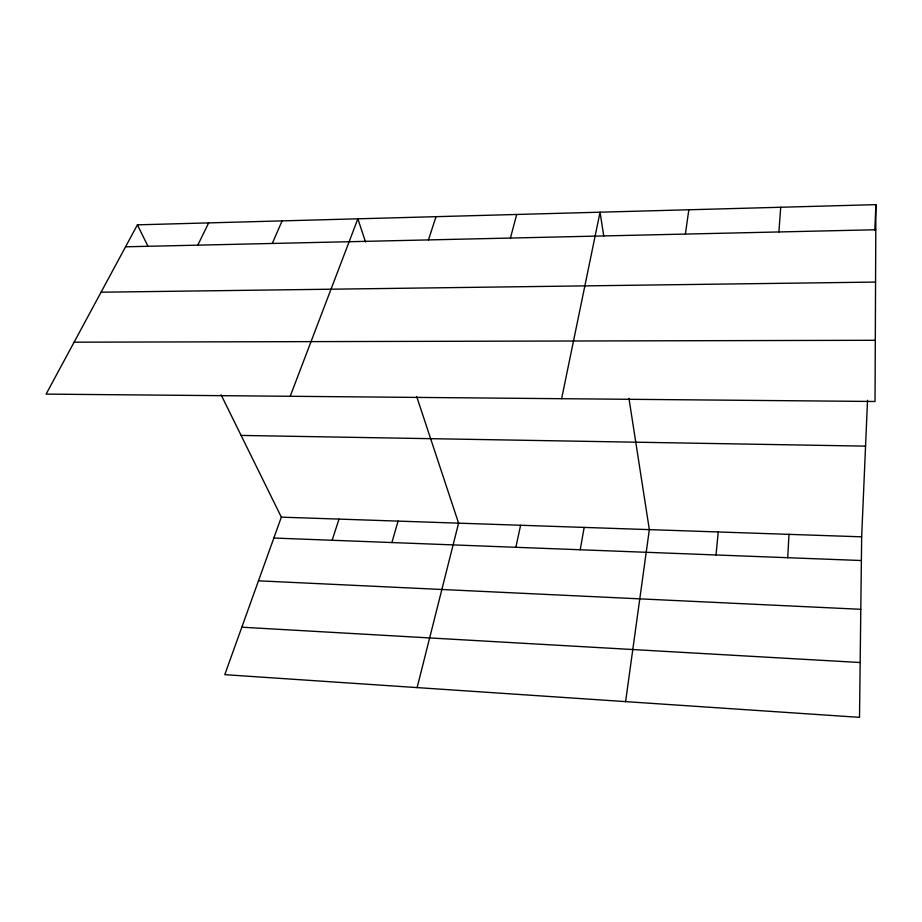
<?xml version="1.0" encoding="UTF-8"?>
<svg xmlns="http://www.w3.org/2000/svg" width="922" height="922" viewBox="0 0 922 922"><rect width="100%" height="100%" fill="white"/><g stroke="black" fill="none" stroke-linecap="round" stroke-linejoin="round"><path stroke-width="1.38" d="M875.9 204.649L875.036 401.485L46.1 394.109L137.401 224.841L875.9 204.649L874.805 230.281M867.521 400.286L861.667 536.823L859.511 717.351L224.784 674.662L281.337 517.15L221.038 394.697M787.711 557.718L788.99 534.357M778.894 231.952L780.727 207.243M716.014 554.963L718.238 531.959M625.6 701.619L649.342 529.62L628.965 398.419M685.392 234.073L688.838 209.755M580.215 549.766L584.168 527.419M561.613 398.696L600.049 212.187L603.772 236.101M515.859 547.311L520.607 525.263M417.124 687.593L458.591 523.154L416.698 396.575M510.419 238.049L516.712 214.469M391.896 542.562L398.085 521.103M428.465 239.916L436.025 216.67M332.151 540.269L339.019 519.098M290.188 396.287L357.863 218.814L365.55 242.048M272.267 243.466L282.109 220.888M197.781 245.16L208.66 222.894M125.565 246.796L875.785 229.751M101.063 292.216L875.554 282.074M74.106 342.189L875.301 340.287M241.103 435.426L865.551 446.133M281.337 517.15L861.667 536.823M273.834 538.033L861.39 560.53M258.471 580.814L860.802 609.304M241.818 627.202L860.168 662.526M137.401 224.841L148.073 246.497"/></g></svg>
